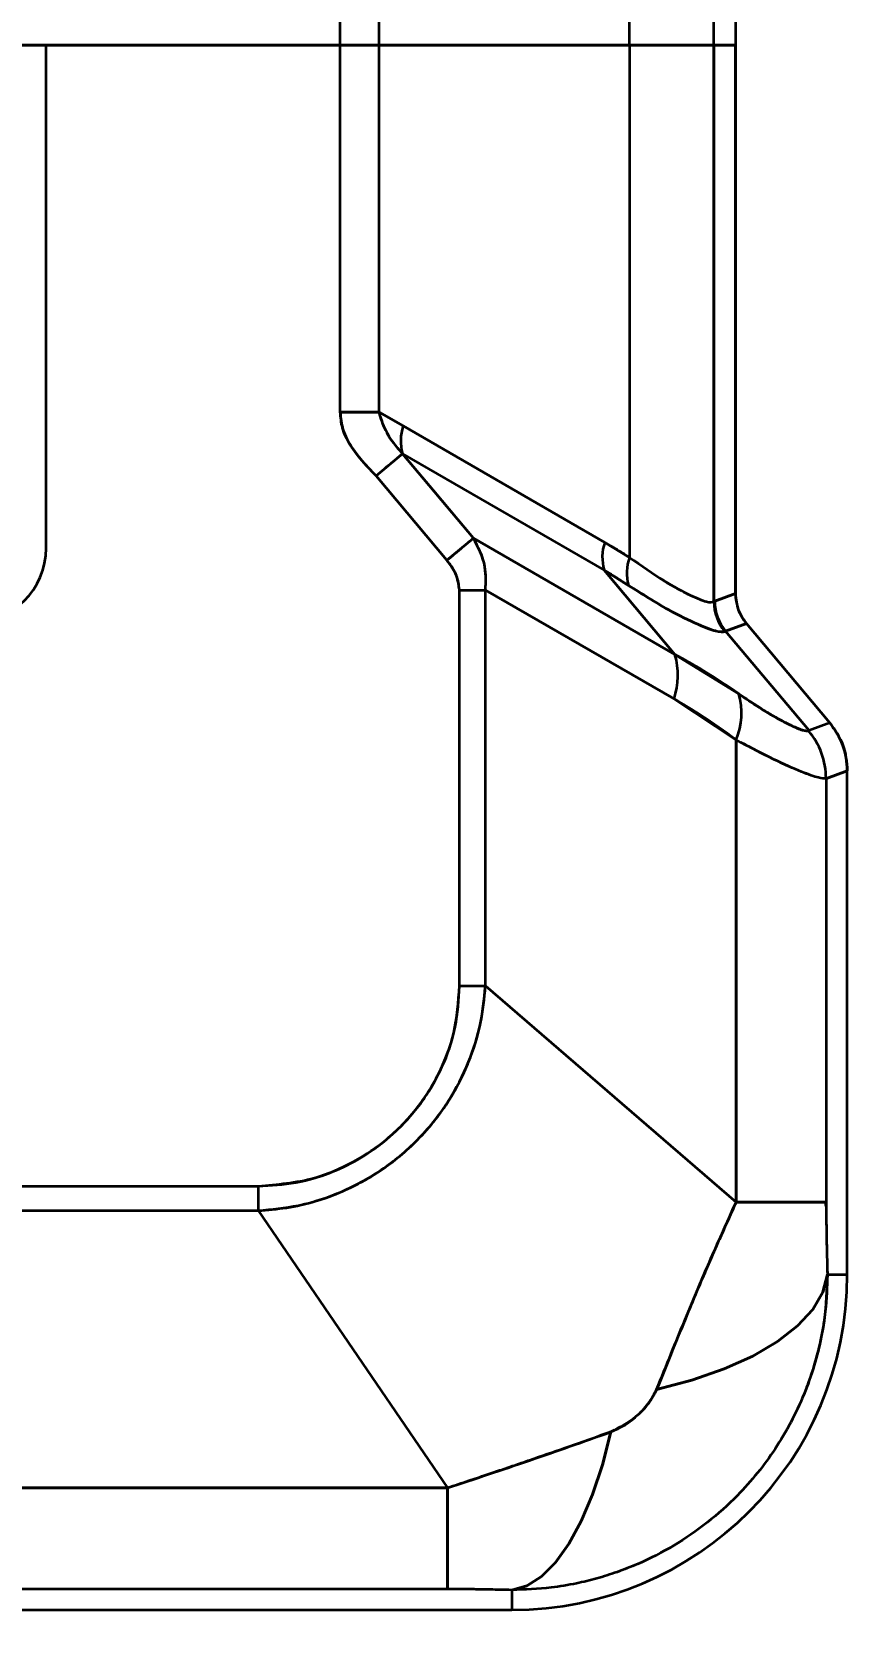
# Model space of a CAD drawing. Header units: millimetres. Extents: x 0 to 420, y 0 to 297.
# Drawn here: x 277.77 to 278.21, y 173.334 to 174.196 of the extents above; entities that cross this region are included whole.
import ezdxf

# ---------------------------------------------------------------- set-up
doc = ezdxf.new("R2010")
doc.units = ezdxf.units.MM
doc.layers.add('尺寸线层', color=150, linetype='Continuous')
doc.styles.add('SLDTEXTSTYLE2', font='TXT', dxfattribs={"width": 0.7})
doc.dimstyles.new('SLDDIMSTYLE0', dxfattribs={"dimtxt": 3.5, "dimasz": 3.302, "dimexe": 0, "dimexo": 0.0625, "dimgap": 0.875, "dimtad": 1, "dimdec": 1, "dimlfac": 100, "dimrnd": 1e-09, "dimzin": 12, "dimdsep": 46, "dimtxsty": 'SLDTEXTSTYLE2', "dimsah": 1, "dimcen": 0.09, "dimadec": 0, "dimazin": 3, "dimtfac": 1, "dimtdec": 3, "dimtofl": 0, "dimtmove": 0, "dimatfit": 3, "dimfxl": 0, "dimfrac": 2, "dimtolj": 1, "dimtzin": 12, "dimarcsym": 0})

# ---------------------------------------------------------------- blocks, each defined once
blk = doc.blocks.new('_D_6')
at = {"layer": '尺寸线层'}
for p, q in [((91.21537, 164.91724), (91.21537, 234.19224)), ((321.31537, 165.18705), (321.31537, 234.19224)), ((321.31537, 233.19224), (91.21537, 233.19224))]:
    blk.add_line(p, q, dxfattribs=at)
for points in [[(91.21537, 233.19224), (94.51737, 232.68424), (94.51737, 233.70024)], [(321.31537, 233.19224), (318.01337, 233.70024), (318.01337, 232.68424)]]:
    blk.add_solid(points, dxfattribs=at)
at = {"layer": '尺寸线层', "insert": (205.17264, 237.70398), "char_height": 3.5, "attachment_point": 1, "style": 'SLDTEXTSTYLE2'}
blk.add_mtext('23010', dxfattribs=at)
blk = doc.blocks.new('_D_7')
at = {"layer": '尺寸线层'}
for p, q in [((70.59704, 160.40224), (70.59704, 246.19224)), ((332.81559, 175.11669), (332.81559, 246.19224)), ((332.81559, 245.19224), (70.59704, 245.19224))]:
    blk.add_line(p, q, dxfattribs=at)
for points in [[(70.59704, 245.19224), (73.89904, 244.68424), (73.89904, 245.70024)], [(332.81559, 245.19224), (329.51359, 245.70024), (329.51359, 244.68424)]]:
    blk.add_solid(points, dxfattribs=at)
at = {"layer": '尺寸线层', "insert": (202.87576, 249.70398), "char_height": 3.5, "attachment_point": 1, "style": 'SLDTEXTSTYLE2'}
blk.add_mtext('26221.85', dxfattribs=at)

msp = doc.modelspace()

# ---------------------------------------------------------------- linework, layer by layer
at = {"color": 7, "linetype": 'Continuous', "lineweight": 35}
for p, q in [((278.13629, 174.18859), (278.13629, 174.48735)), ((278.14789, 174.483), (278.14789, 174.18859)), ((278.09101, 174.18859), (278.09101, 174.46355)), ((277.93572, 174.18859), (277.93572, 174.38559)), ((277.95662, 174.18859), (277.95662, 174.38559)), ((277.7495, 174.18859), (277.93572, 174.18859)), ((277.93572, 174.18859), (277.7495, 174.18859)), ((277.93572, 174.18859), (277.77789, 174.18859)), ((277.77789, 173.91859), (277.77789, 174.18859)), ((277.93572, 173.99159), (277.93572, 174.18859)), ((277.93572, 174.18859), (277.95662, 174.18859)), ((277.95662, 174.18859), (277.93572, 174.18859)), ((277.93572, 173.99159), (277.93572, 174.18859)), ((277.93572, 174.18859), (277.95662, 174.18859)), ((277.95662, 173.99159), (277.95662, 174.18859)), ((277.95662, 174.18859), (278.09101, 174.18859)), ((278.09101, 174.18859), (277.95662, 174.18859)), ((277.95662, 173.99159), (277.95662, 174.18859)), ((277.95662, 174.18859), (278.09101, 174.18859)), ((278.09101, 174.18859), (278.09101, 173.91363)), ((278.09101, 174.18859), (278.13629, 174.18859)), ((278.13629, 174.18859), (278.09101, 174.18859)), ((278.09101, 174.18859), (278.09101, 173.91363)), ((278.09101, 174.18859), (278.13629, 174.18859)), ((278.13629, 174.18859), (278.13629, 173.88983)), ((278.14789, 174.18859), (278.13629, 174.18859)), ((278.14789, 174.18859), (278.13629, 174.18859)), ((278.13629, 173.88983), (278.13629, 174.18859)), ((278.13629, 174.18859), (278.14789, 174.18859)), ((278.14789, 174.18859), (278.14789, 173.89418)), ((278.14789, 173.89418), (278.14789, 174.18859)), ((277.95662, 173.99159), (277.93572, 173.99159)), ((277.93572, 173.99159), (277.95662, 173.99159)), ((277.95662, 173.99159), (277.96949, 173.98416)), ((277.96949, 173.98416), (277.95662, 173.99159)), ((277.96949, 173.98416), (278.0777, 173.92168)), ((278.0777, 173.92168), (277.96949, 173.98416)), ((277.96917, 173.96928), (277.95498, 173.95737)), ((277.96917, 173.96928), (278.07738, 173.9068)), ((278.00721, 173.92394), (277.96917, 173.96928)), ((277.96917, 173.96928), (278.07738, 173.9068)), ((277.99302, 173.91203), (277.95498, 173.95737)), ((277.99302, 173.91203), (277.95498, 173.95737)), ((277.99302, 173.91203), (278.00721, 173.92394)), ((278.11542, 173.86146), (278.00721, 173.92394)), ((278.11542, 173.86146), (278.00721, 173.92394)), ((278.09101, 173.91363), (278.0777, 173.92168)), ((278.11542, 173.86146), (278.07738, 173.9068)), ((278.07738, 173.9068), (278.11542, 173.86146)), ((278.09046, 173.89855), (278.07738, 173.9068)), ((277.99977, 173.89607), (278.01371, 173.89607)), ((277.99977, 173.68356), (277.99977, 173.89607)), ((277.99977, 173.68356), (277.99977, 173.89607)), ((277.99977, 173.89607), (278.01371, 173.89607)), ((278.11491, 173.83765), (278.01371, 173.89607)), ((278.01371, 173.68356), (278.01371, 173.89607)), ((278.01371, 173.89607), (278.11491, 173.83765)), ((278.01371, 173.68356), (278.01371, 173.89607)), ((278.13674, 173.89012), (278.14789, 173.89418)), ((278.14789, 173.89418), (278.13674, 173.89012)), ((278.13629, 173.88983), (278.13674, 173.89012)), ((278.14258, 173.87408), (278.15373, 173.87813)), ((278.15373, 173.87813), (278.14258, 173.87408)), ((278.19854, 173.82473), (278.15373, 173.87813)), ((278.19854, 173.82473), (278.15373, 173.87813)), ((278.14258, 173.87408), (278.14216, 173.8738)), ((278.1874, 173.82067), (278.14258, 173.87408)), ((278.1874, 173.82067), (278.14258, 173.87408)), ((278.11542, 173.86146), (278.14968, 173.84032)), ((278.14819, 173.81569), (278.11491, 173.83765)), ((278.19854, 173.82473), (278.1874, 173.82067)), ((278.19854, 173.82473), (278.1874, 173.82067)), ((278.14819, 173.81569), (278.14819, 173.56746)), ((278.14819, 173.56746), (278.14819, 173.81569)), ((278.18713, 173.82052), (278.1874, 173.82067)), ((278.20789, 173.79905), (278.19674, 173.79499)), ((278.19674, 173.79499), (278.20789, 173.79905)), ((278.20789, 173.52859), (278.20789, 173.79905)), ((278.20789, 173.52859), (278.20789, 173.79905)), ((278.1965, 173.79486), (278.1965, 173.56746)), ((278.1965, 173.79486), (278.1965, 173.56746)), ((277.99977, 173.68356), (278.01371, 173.68356)), ((277.99977, 173.68356), (278.01371, 173.68356)), ((278.01371, 173.68356), (278.14819, 173.56746)), ((278.01371, 173.68356), (278.14819, 173.56746)), ((277.68528, 173.57611), (277.89175, 173.57611)), ((277.68528, 173.57611), (277.89175, 173.57611)), ((277.89175, 173.57611), (277.89175, 173.56293)), ((277.89175, 173.57611), (277.89175, 173.56293)), ((278.14819, 173.56746), (278.1965, 173.56746)), ((277.68528, 173.56293), (277.89175, 173.56293)), ((277.68528, 173.56293), (277.89175, 173.56293)), ((277.89175, 173.56293), (277.99327, 173.41404)), ((277.89175, 173.56293), (277.99327, 173.41404)), ((278.1972, 173.52859), (278.20789, 173.52859)), ((278.1972, 173.52859), (278.20789, 173.52859)), ((277.99327, 173.41404), (277.7409, 173.41404)), ((277.7409, 173.41404), (277.99327, 173.41404)), ((277.99327, 173.35973), (277.99327, 173.41404)), ((277.99327, 173.41404), (277.99327, 173.35973)), ((277.99327, 173.35973), (277.75785, 173.35973)), ((277.99327, 173.35973), (277.75785, 173.35973)), ((278.02789, 173.35925), (278.02789, 173.34859)), ((278.02789, 173.35925), (278.02789, 173.34859)), ((277.75379, 173.34859), (278.02789, 173.34859)), ((277.75379, 173.34859), (278.02789, 173.34859))]:
    msp.add_line(p, q, dxfattribs=at)
at = {"color": 7, "linetype": 'Continuous', "lineweight": 35, "flags": 128}
for points in [[(278.00721, 173.92394), (277.98575, 173.94951), (277.96917, 173.96928)], [(278.1972, 173.52859), (278.19472, 173.51917), (278.18936, 173.50992), (278.18121, 173.50101), (278.17044, 173.49261), (278.15722, 173.48487), (278.14182, 173.47793), (278.1245, 173.47191), (278.10558, 173.46693)], [(278.10558, 173.46693), (278.1245, 173.47191), (278.14182, 173.47793), (278.15722, 173.48487), (278.17044, 173.49261), (278.18121, 173.50101), (278.18936, 173.50992), (278.19472, 173.51917), (278.1972, 173.52859)], [(278.02789, 173.35925), (278.03586, 173.36158), (278.04369, 173.36655), (278.05127, 173.37406), (278.05845, 173.384), (278.06512, 173.39619), (278.07117, 173.41044), (278.07649, 173.42651), (278.081, 173.44412)], [(278.081, 173.44412), (278.07649, 173.42651), (278.07117, 173.41044), (278.06512, 173.39619), (278.05845, 173.384), (278.05127, 173.37406), (278.04369, 173.36655), (278.03586, 173.36158), (278.02789, 173.35925)]]:
    msp.add_lwpolyline(points, dxfattribs=at)
at = {"color": 7, "linetype": 'Continuous', "lineweight": 35}
for centre, radius, start, end in [((277.99326, 173.9762), 0.02507, 161.4837, 196.0342), ((277.99326, 173.9762), 0.02507, 161.48362, 196.03426), ((277.73789, 173.91859), 0.04, 270, 0), ((278.10148, 173.91372), 0.02507, 161.48363, 196.03426), ((278.10148, 173.91372), 0.02507, 161.48363, 196.03426), ((278.11355, 173.90526), 0.02404, 159.6339, 196.20069), ((278.11355, 173.90526), 0.02404, 159.6339, 196.20069), ((278.16132, 173.8899), 0.02503, 180.16613, 220.03213), ((278.16132, 173.8899), 0.02503, 180.16613, 220.03213), ((278.16178, 173.89015), 0.02504, 180.05864, 219.94136), ((278.16178, 173.89015), 0.02504, 180.05864, 219.94136), ((278.07687, 173.85039), 0.04011, 341.48363, 16.03426), ((278.07687, 173.85039), 0.04011, 341.48363, 16.03426), ((278.11584, 173.83), 0.03537, 336.13725, 16.96231), ((278.11584, 173.83), 0.03537, 336.13725, 16.96231), ((278.15644, 173.79477), 0.04006, 0.12692, 39.99242), ((278.15644, 173.79477), 0.04006, 0.12692, 39.99242), ((278.02789, 173.52859), 0.18, 270, 0), ((278.02789, 173.52859), 0.18, 270, 0)]:
    msp.add_arc(centre, radius, start, end, dxfattribs=at)
for centre, major_axis in [((278.17292, 173.89421), (0.02353, 0.00856)), ((278.16783, 173.79901), (-0.03765, -0.0137))]:
    msp.add_ellipse(centre, major_axis=major_axis, ratio=0.998448, start_param=2.793026, end_param=3.49016, dxfattribs=at)
for points, knots in [([(277.93572, 173.99159), (277.93603, 173.98848), (277.93673, 173.98164), (277.94333, 173.96963), (277.95044, 173.96215), (277.95498, 173.95737)], [0, 0, 0, 0, 0.231409, 0.508539, 1, 1, 1, 1]), ([(277.95498, 173.95737), (277.94982, 173.96278), (277.94251, 173.97047), (277.93653, 173.98275), (277.93598, 173.98873), (277.93572, 173.99159)], [0, 0, 0, 0, 0.554868, 0.787217, 1, 1, 1, 1]), ([(277.96917, 173.96928), (277.9658, 173.97325), (277.96013, 173.97994), (277.95763, 173.98823), (277.95662, 173.99159)], [0, 0, 0, 0, 0.5946022, 1, 1, 1, 1]), ([(277.96917, 173.96928), (277.9661, 173.97283), (277.96037, 173.97945), (277.95781, 173.98775), (277.95662, 173.99159)], [0, 0, 0, 0, 0.537276, 1, 1, 1, 1]), ([(277.95498, 173.95737), (277.95646, 173.95861), (277.95948, 173.96115), (277.96365, 173.96464), (277.96712, 173.96756), (277.9685, 173.96871), (277.96917, 173.96928)], [0, 0, 0, 0, 0.244437, 0.5, 0.755563, 1, 1, 1, 1]), ([(277.99302, 173.91203), (277.9945, 173.91327), (277.99752, 173.91581), (278.00169, 173.91931), (278.00516, 173.92222), (278.00654, 173.92338), (278.00721, 173.92394)], [0, 0, 0, 0, 0.244438, 0.500001, 0.755563, 1, 1, 1, 1]), ([(278.01371, 173.89607), (278.0139, 173.90039), (278.01435, 173.91037), (278.0098, 173.91903), (278.00721, 173.92394)], [0, 0, 0, 0, 0.431952, 1, 1, 1, 1]), ([(278.01371, 173.89607), (278.01387, 173.90081), (278.01422, 173.91081), (278.00963, 173.91941), (278.00721, 173.92394)], [0, 0, 0, 0, 0.4733, 1, 1, 1, 1]), ([(278.0777, 173.92168), (278.08022, 173.92021), (278.08468, 173.9176), (278.08909, 173.91483), (278.09101, 173.91363)], [0, 0, 0, 0, 0.564694, 1, 1, 1, 1]), ([(277.99977, 173.89607), (277.99932, 173.89906), (277.99843, 173.90496), (277.99481, 173.9097), (277.99302, 173.91203)], [0, 0, 0, 0, 0.506498, 1, 1, 1, 1]), ([(277.99977, 173.89607), (277.99941, 173.89872), (277.99861, 173.90462), (277.99501, 173.9094), (277.99302, 173.91203)], [0, 0, 0, 0, 0.448587, 1, 1, 1, 1]), ([(278.09101, 173.91363), (278.09735, 173.90916), (278.10982, 173.9004), (278.12383, 173.89298), (278.13335, 173.88914), (278.13531, 173.8896), (278.13629, 173.88983)], [0, 0, 0, 0, 0.266214, 0.523171, 0.759453, 1, 1, 1, 1]), ([(278.09101, 173.91363), (278.09739, 173.90915), (278.10958, 173.90059), (278.12353, 173.89313), (278.13323, 173.88914), (278.13527, 173.88959), (278.13629, 173.88983)], [0, 0, 0, 0, 0.267515, 0.511254, 0.753073, 1, 1, 1, 1]), ([(278.07738, 173.9068), (278.07986, 173.90529), (278.08424, 173.90261), (278.08857, 173.89978), (278.09046, 173.89855)], [0, 0, 0, 0, 0.564502, 1, 1, 1, 1]), ([(278.09046, 173.89855), (278.09779, 173.89395), (278.1121, 173.88498), (278.12769, 173.87746), (278.13867, 173.87327), (278.14094, 173.87361), (278.14216, 173.8738)], [0, 0, 0, 0, 0.268528, 0.524067, 0.744217, 1, 1, 1, 1]), ([(278.14216, 173.8738), (278.14116, 173.8736), (278.13903, 173.87319), (278.12838, 173.87712), (278.1121, 173.88498), (278.09779, 173.89395), (278.09046, 173.89855)], [0, 0, 0, 0, 0.223119, 0.475931, 0.731471, 1, 1, 1, 1]), ([(278.13629, 173.88983), (278.13638, 173.8899), (278.13653, 173.89003), (278.13667, 173.8901), (278.13674, 173.89012)], [0, 0, 0, 0, 0.5599649, 1, 1, 1, 1]), ([(278.14968, 173.84032), (278.14338, 173.8446), (278.13215, 173.85223), (278.12052, 173.85865), (278.11542, 173.86146)], [0, 0, 0, 0, 0.561121, 1, 1, 1, 1]), ([(278.14819, 173.81569), (278.14206, 173.8201), (278.13114, 173.82795), (278.11985, 173.83469), (278.11491, 173.83765)], [0, 0, 0, 0, 0.562043, 1, 1, 1, 1]), ([(278.18713, 173.82052), (278.18681, 173.82042), (278.18618, 173.82023), (278.18394, 173.82078), (278.18105, 173.82186), (278.17719, 173.82361), (278.17321, 173.82563), (278.16988, 173.82748), (278.1685, 173.82827), (278.16832, 173.82837), (278.16831, 173.82838), (278.1683, 173.82838), (278.1683, 173.82838), (278.16641, 173.82947), (278.1638, 173.83102), (278.15987, 173.83349), (278.15578, 173.83611), (278.15209, 173.83866), (278.14968, 173.84032)], [0, 0, 0, 0, 0.122659, 0.240076, 0.363077, 0.45305, 0.584561, 0.659043, 0.668791, 0.66976, 0.669877, 0.669892, 0.669894, 0.669895, 0.786224, 0.820548, 0.883011, 1, 1, 1, 1]), ([(278.14968, 173.84032), (278.15512, 173.83667), (278.1657, 173.82958), (278.17706, 173.82356), (278.18471, 173.82029), (278.18631, 173.82044), (278.18713, 173.82052)], [0, 0, 0, 0, 0.270175, 0.525289, 0.759332, 1, 1, 1, 1]), ([(278.1965, 173.79486), (278.19549, 173.79483), (278.19347, 173.79478), (278.18361, 173.79828), (278.16888, 173.80469), (278.15513, 173.812), (278.14819, 173.81569)], [0, 0, 0, 0, 0.2372897, 0.4731293, 0.7340549, 1, 1, 1, 1]), ([(278.1965, 173.79486), (278.19547, 173.79483), (278.19345, 173.79476), (278.18364, 173.79828), (278.169, 173.80461), (278.15526, 173.81192), (278.14819, 173.81569)], [0, 0, 0, 0, 0.2394527, 0.4731299, 0.7287922, 1, 1, 1, 1]), ([(278.1874, 173.82067), (278.18735, 173.82065), (278.18726, 173.82061), (278.18717, 173.82054), (278.18713, 173.82052)], [0, 0, 0, 0, 0.559973, 1, 1, 1, 1]), ([(277.89175, 173.57611), (277.90193, 173.57698), (277.92338, 173.5788), (277.9533, 173.59361), (277.97574, 173.61445), (277.98963, 173.63694), (277.99804, 173.65921), (277.99917, 173.67505), (277.99977, 173.68356)], [0, 0, 0, 0, 0.180789, 0.380831, 0.580834, 0.718559, 0.848751, 1, 1, 1, 1]), ([(277.89175, 173.56293), (277.89902, 173.56361), (277.91447, 173.56504), (277.93743, 173.5727), (277.95956, 173.58491), (277.97895, 173.6015), (277.99429, 173.62103), (278.00502, 173.64204), (278.01165, 173.66296), (278.01304, 173.67688), (278.01371, 173.68356)], [0, 0, 0, 0, 0.116441, 0.247287, 0.383072, 0.517784, 0.651936, 0.776897, 0.892871, 1, 1, 1, 1]), ([(277.89175, 173.57611), (277.89853, 173.57649), (277.91241, 173.57727), (277.93316, 173.58376), (277.94964, 173.5926), (277.96184, 173.60194), (277.97255, 173.61209), (277.98322, 173.62575), (277.99227, 173.64332), (277.99847, 173.66249), (277.99932, 173.6762), (277.99977, 173.68356)], [0, 0, 0, 0, 0.120461, 0.246403, 0.382818, 0.450919, 0.519058, 0.644752, 0.756806, 0.869265, 1, 1, 1, 1]), ([(277.89175, 173.56293), (277.89679, 173.56332), (277.90722, 173.56414), (277.92235, 173.56771), (277.94004, 173.57412), (277.95941, 173.58484), (277.97631, 173.59921), (277.98839, 173.61343), (277.99663, 173.6258), (278.00472, 173.64169), (278.01136, 173.66095), (278.01295, 173.67627), (278.01371, 173.68356)], [0, 0, 0, 0, 0.080728, 0.166845, 0.247263, 0.380655, 0.517772, 0.598864, 0.677745, 0.754478, 0.883127, 1, 1, 1, 1]), ([(278.14819, 173.56746), (278.14815, 173.56737), (278.14783, 173.56663), (278.14491, 173.56011), (278.13999, 173.54914), (278.13353, 173.53449), (278.1276, 173.52073), (278.12122, 173.50545), (278.11373, 173.48707), (278.10848, 173.47409), (278.10558, 173.46693)], [0, 0, 0, 0, 0.002733, 0.023479, 0.207083, 0.3392, 0.461245, 0.61264, 0.786506, 1, 1, 1, 1]), ([(278.10558, 173.46693), (278.10818, 173.47334), (278.1132, 173.48575), (278.12067, 173.50411), (278.12752, 173.52055), (278.13417, 173.53598), (278.14102, 173.55142), (278.1457, 173.5619), (278.14819, 173.56746)], [0, 0, 0, 0, 0.191169, 0.37068, 0.538766, 0.672129, 0.825955, 1, 1, 1, 1]), ([(278.1965, 173.56746), (278.19549, 173.56746), (278.19345, 173.56747), (278.18351, 173.56747), (278.16886, 173.56747), (278.15508, 173.56746), (278.14819, 173.56746)], [0, 0, 0, 0, 0.241551, 0.491516, 0.745835, 1, 1, 1, 1]), ([(278.19651, 173.56531), (278.19648, 173.56584), (278.19643, 173.56658), (278.19635, 173.56727), (278.19631, 173.5674), (278.19629, 173.56747)], [0, 0, 0, 0, 0.56153, 0.792581, 1, 1, 1, 1]), ([(278.1965, 173.56746), (278.1965, 173.56672), (278.19651, 173.56491), (278.19655, 173.5606), (278.19666, 173.55351), (278.19687, 173.54225), (278.19707, 173.53374), (278.1972, 173.52859)], [0, 0, 0, 0, 0.053597, 0.132296, 0.31865, 0.587617, 1, 1, 1, 1]), ([(278.1965, 173.56746), (278.1965, 173.56704), (278.19651, 173.5634), (278.1967, 173.54999), (278.19698, 173.53782), (278.1972, 173.52859)], [0, 0, 0, 0, 0.030601, 0.265216, 1, 1, 1, 1]), ([(278.1972, 173.52859), (278.19687, 173.52041), (278.19624, 173.50488), (278.19149, 173.48327), (278.18344, 173.45978), (278.17014, 173.43468), (278.15185, 173.41205), (278.13302, 173.39514), (278.11501, 173.38274), (278.09848, 173.37428), (278.08446, 173.36878), (278.07354, 173.36534), (278.06175, 173.36249), (278.04659, 173.35988), (278.03493, 173.35949), (278.02789, 173.35925)], [0, 0, 0, 0, 0.09223, 0.17509, 0.248571, 0.372098, 0.493337, 0.574894, 0.656929, 0.739439, 0.783725, 0.826747, 0.868506, 0.920618, 1, 1, 1, 1]), ([(278.1972, 173.52859), (278.19699, 173.52203), (278.19664, 173.51084), (278.194, 173.49458), (278.19028, 173.47954), (278.18299, 173.45896), (278.17015, 173.43468), (278.15185, 173.41205), (278.13302, 173.39514), (278.11501, 173.38274), (278.09848, 173.37428), (278.08446, 173.36878), (278.07354, 173.36534), (278.06175, 173.36249), (278.04659, 173.35988), (278.03493, 173.35949), (278.02789, 173.35925)], [0, 0, 0, 0, 0.073966, 0.126209, 0.185583, 0.248629, 0.372147, 0.493376, 0.574928, 0.656955, 0.739459, 0.783742, 0.826761, 0.868517, 0.920624, 1, 1, 1, 1]), ([(278.10558, 173.46693), (278.10421, 173.46437), (278.10128, 173.4589), (278.09317, 173.45046), (278.08561, 173.44652), (278.081, 173.44412)], [0, 0, 0, 0, 0.2566942, 0.5478078, 1, 1, 1, 1]), ([(278.081, 173.44412), (278.08353, 173.44526), (278.08883, 173.44765), (278.09579, 173.45328), (278.10182, 173.45968), (278.10439, 173.46463), (278.10558, 173.46693)], [0, 0, 0, 0, 0.242294, 0.509366, 0.771567, 1, 1, 1, 1]), ([(278.081, 173.44412), (278.07282, 173.4412), (278.0584, 173.43607), (278.04128, 173.43018), (278.0299, 173.42627), (278.02208, 173.42361), (278.01364, 173.42076), (278.00393, 173.41752), (277.99709, 173.41528), (277.99327, 173.41404)], [0, 0, 0, 0, 0.281946, 0.496921, 0.579836, 0.668188, 0.762414, 0.867187, 1, 1, 1, 1]), ([(277.99327, 173.41404), (278.00798, 173.41892), (278.03724, 173.42863), (278.06647, 173.43897), (278.081, 173.44412)], [0, 0, 0, 0, 0.502691, 1, 1, 1, 1]), ([(278.02789, 173.35925), (278.02336, 173.35934), (278.01588, 173.35949), (278.00432, 173.35967), (277.99722, 173.35971), (277.99327, 173.35973)], [0, 0, 0, 0, 0.4053202, 0.6698336, 1, 1, 1, 1]), ([(278.02789, 173.35925), (278.02313, 173.35935), (278.01466, 173.35952), (278.00304, 173.35969), (277.99617, 173.35972), (277.99327, 173.35973)], [0, 0, 0, 0, 0.426106, 0.75777, 1, 1, 1, 1])]:
    msp.add_open_spline(points, degree=3, knots=knots, dxfattribs=at)
for points in [[(278.14789, 173.89418), (278.14813, 173.89124), (278.14862, 173.88536), (278.15202, 173.88054), (278.15373, 173.87813)], [(278.19854, 173.82473), (278.20127, 173.82087), (278.20672, 173.81316), (278.2075, 173.80376), (278.20789, 173.79905)]]:
    msp.add_open_spline(points, degree=3, dxfattribs=at)

# ---------------------------------------------------------------- dimensions: what is measured, and where the dimension line sits
at = {"layer": '尺寸线层'}
for base, p1, p2, picture, middle in [((70.59704, 245.19224), (332.81559, 175.11669), (70.59704, 160.40224), '_D_7', (209.01291, 245.19224)), ((91.21537, 233.19224), (321.31537, 165.18705), (91.21537, 164.91724), '_D_6', (209.01291, 233.19224))]:
    dim = msp.add_linear_dim(base=base, p1=p1, p2=p2, angle=0, dimstyle='SLDDIMSTYLE0', dxfattribs=at)
    dim.commit()
    dim.dimension.update_dxf_attribs({"geometry": picture, "text_midpoint": middle, "dimtype": 160})

doc.saveas('drawing.dxf')
